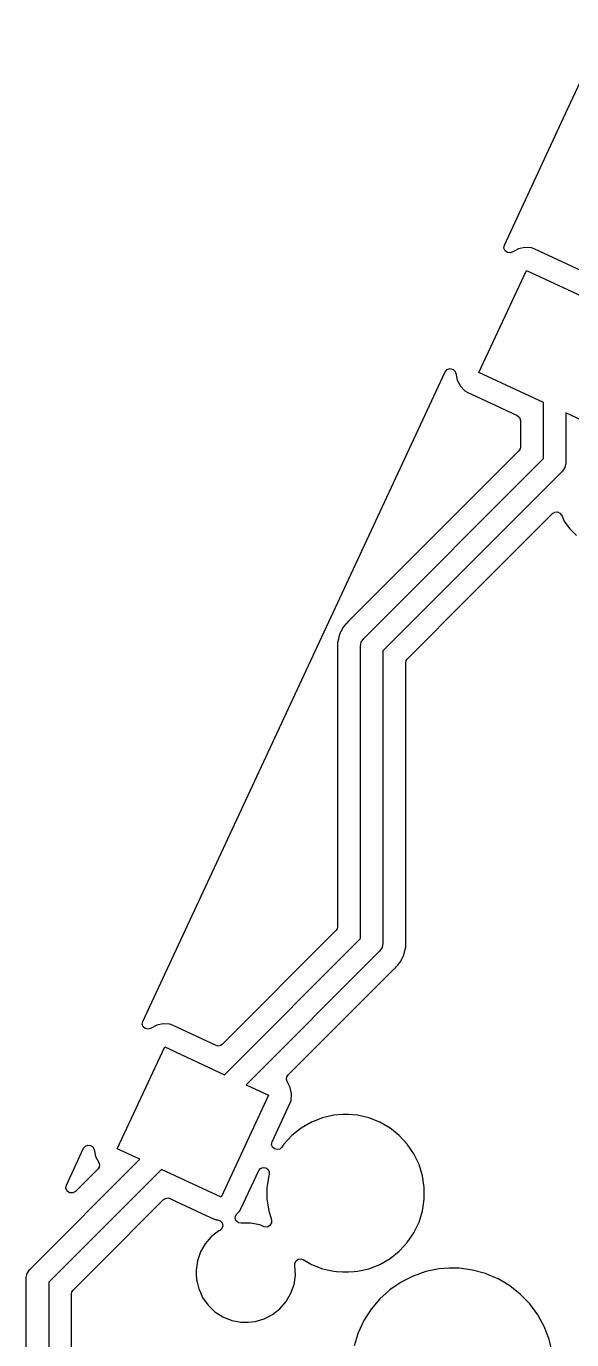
# Model space of a CAD drawing. Extents: x 15 to 269, y -160 to -43.
# Drawn here: x 25.93 to 38.07, y -75.64 to -46.43 of the extents above; entities that cross this region are included whole.
import ezdxf

# ---------------------------------------------------------------- set-up
doc = ezdxf.new("R2010")
doc.units = 0
doc.layers.add('BLACK', color=7, linetype='CONTINUOUS')

msp = doc.modelspace()

# ---------------------------------------------------------------- linework, layer by layer
at = {"layer": 'BLACK', "linetype": 'CONTINUOUS'}
for p, q in [((37.9893, -48.26), (38.8417, -46.4319)), ((36.5733, -51.2967), (37.9893, -48.26)), ((36.5625, -51.364), (36.5733, -51.2967)), ((36.589, -51.4268), (36.5625, -51.364)), ((36.8893, -51.3805), (36.8105, -51.4227)), ((37.0324, -51.3505), (36.8893, -51.3805)), ((36.8893, -51.3805), (36.8893, -51.3805)), ((36.8893, -51.3805), (36.8893, -51.3805)), ((37.1782, -51.3621), (37.0324, -51.3505)), ((37.2358, -51.3818), (37.1782, -51.3621)), ((38.2899, -51.8733), (37.2358, -51.3818)), ((36.6447, -51.4661), (36.589, -51.4268)), ((36.7127, -51.4701), (36.6447, -51.4661)), ((36.7425, -51.4539), (36.7127, -51.4701)), ((36.7447, -51.458), (36.7425, -51.4539)), ((36.8105, -51.4227), (36.7447, -51.458)), ((36.0084, -54.129), (37.065, -51.8632)), ((37.065, -51.8632), (38.3917, -52.4819)), ((28.5228, -68.5614), (35.2584, -54.1166)), ((35.2584, -54.1166), (35.303, -54.0651)), ((35.303, -54.0651), (35.3681, -54.045)), ((35.3681, -54.045), (35.434, -54.0623)), ((35.434, -54.0623), (35.4808, -54.1119)), ((35.4808, -54.1119), (35.4876, -54.1451)), ((35.4876, -54.1451), (35.4921, -54.1441)), ((35.4921, -54.1441), (35.5257, -54.3047)), ((35.5257, -54.3047), (35.5947, -54.4336)), ((37.4422, -54.7976), (36.0084, -54.129)), ((35.5947, -54.4336), (35.5947, -54.4336)), ((35.5947, -54.4336), (35.6973, -54.5378)), ((35.6973, -54.5378), (35.7494, -54.5693)), ((35.7494, -54.5693), (36.3699, -54.8586)), ((36.3699, -54.8586), (36.8622, -55.0882)), ((37.4422, -56.0452), (37.4422, -54.7976)), ((36.8622, -55.0882), (36.9143, -55.1339)), ((36.9143, -55.1339), (36.9337, -55.2005)), ((36.9337, -55.2005), (36.9337, -55.7832)), ((38.3195, -55.2067), (37.9422, -55.0307)), ((37.9422, -55.0307), (37.9422, -56.1488)), ((36.9337, -55.7832), (36.9243, -55.8307)), ((36.8974, -55.8709), (33.1291, -59.6392)), ((33.4432, -60.0443), (37.4422, -56.0452)), ((36.9243, -55.8307), (36.8974, -55.8709)), ((37.869, -56.3256), (33.87, -60.3246)), ((37.9232, -56.2445), (37.869, -56.3256)), ((37.869, -56.3256), (37.869, -56.3256)), ((37.9235, -56.2431), (37.9232, -56.2445)), ((37.9422, -56.1488), (37.9235, -56.2431)), ((37.9422, -56.1488), (37.9422, -56.1488)), ((37.6463, -57.2674), (37.6969, -57.2368)), ((37.6969, -57.2368), (37.756, -57.2331)), ((37.756, -57.2331), (37.81, -57.2572)), ((36.0234, -58.8903), (37.6463, -57.2674)), ((37.81, -57.2572), (37.8468, -57.3036)), ((37.8468, -57.3036), (37.8587, -57.3298)), ((37.8587, -57.3298), (37.9083, -57.4383)), ((37.9083, -57.4383), (38.0026, -57.5708)), ((38.0026, -57.5708), (38.0303, -57.6096)), ((38.0303, -57.6096), (38.1825, -57.7548)), ((35.8066, -59.1071), (36.0234, -58.8903)), ((34.4148, -60.4989), (35.8066, -59.1071)), ((32.9705, -59.8191), (32.938, -59.8889)), ((32.9812, -59.8023), (32.9705, -59.8191)), ((33.0307, -59.7433), (32.9812, -59.8023)), ((33.033, -59.7405), (33.0307, -59.7433)), ((33.0524, -59.7159), (33.033, -59.7405)), ((33.0564, -59.7119), (33.0524, -59.7159)), ((33.0637, -59.704), (33.0564, -59.7119)), ((33.0959, -59.6656), (33.0637, -59.704)), ((33.1155, -59.651), (33.0959, -59.6656)), ((33.1291, -59.6392), (33.1155, -59.651)), ((32.8612, -60.1335), (32.8592, -60.1533)), ((32.8592, -60.1533), (32.8614, -60.2303)), ((32.879, -60.0586), (32.8612, -60.1335)), ((32.8798, -60.0551), (32.879, -60.0586)), ((32.8953, -59.9797), (32.8798, -60.0551)), ((32.9019, -59.9609), (32.8953, -59.9797)), ((32.9204, -59.9239), (32.9019, -59.9609)), ((32.9364, -59.8921), (32.9204, -59.9239)), ((32.938, -59.8889), (32.9364, -59.8921)), ((33.37, -60.221), (33.389, -60.1254)), ((33.389, -60.1254), (33.4432, -60.0443)), ((33.4432, -60.0443), (33.4432, -60.0443)), ((32.8614, -60.2303), (32.8615, -60.2339)), ((32.8615, -60.2339), (32.8615, -66.4559)), ((33.37, -66.7179), (33.37, -60.221)), ((33.87, -60.3246), (33.87, -66.8215)), ((34.3785, -60.5866), (34.3879, -60.5391)), ((34.3785, -66.8086), (34.3785, -60.5866)), ((34.3879, -60.5391), (34.4148, -60.4989)), ((32.8252, -66.5436), (30.2945, -69.0743)), ((32.8521, -66.5034), (32.8252, -66.5436)), ((32.8615, -66.4559), (32.8521, -66.5034)), ((30.3409, -69.7471), (33.37, -66.7179)), ((33.87, -66.8215), (33.851, -66.9171)), ((34.3786, -66.8122), (34.3785, -66.8086)), ((34.3808, -66.888), (34.3786, -66.8122)), ((34.3788, -66.909), (34.3808, -66.8892)), ((34.3808, -66.8892), (34.3808, -66.888)), ((34.3808, -66.888), (34.3808, -66.888)), ((33.7968, -66.9983), (30.8231, -69.9719)), ((33.851, -66.9171), (33.7968, -66.9983)), ((33.7968, -66.9983), (33.7968, -66.9983)), ((34.27, -67.2224), (34.302, -67.1537)), ((34.302, -67.1537), (34.3036, -67.1505)), ((34.3036, -67.1505), (34.3376, -67.0827)), ((34.3376, -67.0827), (34.3381, -67.0816)), ((34.3376, -67.0827), (34.3376, -67.0827)), ((34.3381, -67.0816), (34.3447, -67.0628)), ((34.3447, -67.0628), (34.3449, -67.0617)), ((34.3449, -67.0617), (34.3603, -66.9873)), ((34.3449, -67.0617), (34.3449, -67.0617)), ((34.3603, -66.9873), (34.361, -66.984)), ((34.361, -66.984), (34.3785, -66.9101)), ((34.3785, -66.9101), (34.3788, -66.909)), ((34.3785, -66.9101), (34.3785, -66.9101)), ((31.7599, -69.7542), (34.1109, -67.4033)), ((34.1109, -67.4033), (34.1245, -67.3915)), ((34.1245, -67.3915), (34.1441, -67.3769)), ((34.1441, -67.3769), (34.1763, -67.3385)), ((34.1763, -67.3385), (34.1836, -67.3306)), ((34.1836, -67.3306), (34.1876, -67.3266)), ((34.1876, -67.3266), (34.207, -67.302)), ((34.207, -67.302), (34.2092, -67.2993)), ((34.2092, -67.2993), (34.258, -67.2411)), ((34.258, -67.2411), (34.2588, -67.2402)), ((34.258, -67.2411), (34.258, -67.2411)), ((34.2588, -67.2402), (34.2695, -67.2234)), ((34.2695, -67.2234), (34.27, -67.2224)), ((34.27, -67.2224), (34.27, -67.2224)), ((28.5115, -68.6217), (28.5228, -68.5614)), ((28.5304, -68.68), (28.5115, -68.6217)), ((28.9815, -68.6157), (28.8384, -68.6456)), ((29.1273, -68.6273), (28.9815, -68.6157)), ((29.1849, -68.647), (29.1273, -68.6273)), ((28.5749, -68.7222), (28.5304, -68.68)), ((28.6342, -68.7378), (28.5749, -68.7222)), ((28.6938, -68.7231), (28.6342, -68.7378)), ((28.8384, -68.6456), (28.6938, -68.7231)), ((30.1544, -69.099), (29.1849, -68.647)), ((27.9576, -71.3942), (29.0141, -69.1284)), ((29.0141, -69.1284), (30.3409, -69.7471)), ((30.2032, -69.1106), (30.1544, -69.099)), ((30.2526, -69.1019), (30.2032, -69.1106)), ((30.2945, -69.0743), (30.2526, -69.1019)), ((31.7239, -69.8501), (31.7316, -69.7982)), ((31.7316, -69.7982), (31.7599, -69.7542)), ((30.8231, -69.9719), (31.3252, -70.2061)), ((31.7383, -69.9004), (31.7239, -69.8501)), ((31.8079, -70.0304), (31.7383, -69.9004)), ((31.8376, -70.1723), (31.8079, -70.0304)), ((31.3252, -70.2061), (30.2686, -72.4718)), ((31.4048, -71.2385), (31.8066, -70.3769)), ((31.8066, -70.3769), (31.8263, -70.3192)), ((31.8263, -70.3192), (31.8379, -70.1735)), ((31.8379, -70.1735), (31.8376, -70.1723)), ((32.7784, -70.6491), (32.5226, -70.7075)), ((32.9745, -70.6344), (32.7784, -70.6491)), ((33.1055, -70.6344), (32.9745, -70.6344)), ((32.9745, -70.6344), (32.9745, -70.6344)), ((33.3016, -70.6491), (33.1055, -70.6344)), ((33.1055, -70.6344), (33.1055, -70.6344)), ((33.5574, -70.7075), (33.3016, -70.6491)), ((32.0512, -70.9345), (31.846, -71.0981)), ((32.2784, -70.8034), (32.0512, -70.9345)), ((32.5226, -70.7075), (32.2784, -70.8034)), ((33.8017, -70.8034), (33.5574, -70.7075)), ((33.8029, -70.8041), (33.8017, -70.8034)), ((33.8017, -70.8034), (33.8017, -70.8034)), ((33.8017, -70.8034), (33.8017, -70.8034)), ((34.0289, -70.9345), (33.8029, -70.8041)), ((34.0594, -70.9589), (34.0289, -70.9345)), ((34.234, -71.0981), (34.0594, -70.9589)), ((31.3934, -71.2984), (31.4048, -71.2385)), ((31.846, -71.0981), (31.6676, -71.2904)), ((34.4124, -71.2904), (34.234, -71.0981)), ((34.234, -71.0981), (34.234, -71.0981)), ((34.234, -71.0981), (34.234, -71.0981)), ((26.8241, -72.2046), (27.2075, -71.3823)), ((27.2075, -71.3823), (27.2463, -71.3349)), ((27.2463, -71.3349), (27.3032, -71.3119)), ((27.3032, -71.3119), (27.3641, -71.3189)), ((27.3641, -71.3189), (27.4142, -71.3543)), ((27.4142, -71.3543), (27.4412, -71.4093)), ((27.4412, -71.4093), (27.4748, -71.5699)), ((28.4596, -71.6283), (27.9576, -71.3942)), ((31.4119, -71.3564), (31.3934, -71.2984)), ((31.4559, -71.3987), (31.4119, -71.3564)), ((31.5146, -71.4149), (31.4559, -71.3987)), ((31.574, -71.4011), (31.5146, -71.4149)), ((31.6197, -71.3608), (31.574, -71.4011)), ((31.6676, -71.2904), (31.6197, -71.3608)), ((34.4125, -71.2904), (34.4124, -71.2904)), ((34.5602, -71.5072), (34.4125, -71.2904)), ((34.4125, -71.2904), (34.4125, -71.2904)), ((34.6741, -71.7436), (34.5602, -71.5072)), ((26.0032, -74.0847), (28.4596, -71.6283)), ((28.9419, -71.8532), (26.43, -74.365)), ((27.5228, -71.846), (27.0241, -72.3447)), ((27.4748, -71.5699), (27.5444, -71.6998)), ((27.5512, -71.802), (27.5228, -71.846)), ((27.5444, -71.6998), (27.5588, -71.7501)), ((27.5588, -71.7501), (27.5512, -71.802)), ((30.2686, -72.4718), (28.9419, -71.8532)), ((31.1054, -71.8807), (31.1443, -71.8332)), ((31.1443, -71.8332), (31.2013, -71.8102)), ((31.2013, -71.8102), (31.2623, -71.8174)), ((31.2623, -71.8174), (31.3124, -71.853)), ((31.3124, -71.853), (31.3392, -71.9083)), ((34.7514, -71.9943), (34.6741, -71.7436)), ((30.7089, -72.7308), (31.1054, -71.8807)), ((31.3286, -71.9943), (31.2961, -72.2104)), ((31.3362, -71.9696), (31.3286, -71.9943)), ((31.3392, -71.9083), (31.3362, -71.9696)), ((34.7905, -72.2537), (34.7514, -71.9943)), ((26.8134, -72.2721), (26.8241, -72.2046)), ((26.8401, -72.335), (26.8134, -72.2721)), ((26.8961, -72.3742), (26.8401, -72.335)), ((26.9643, -72.3778), (26.8961, -72.3742)), ((27.0241, -72.3447), (26.9643, -72.3778)), ((31.2961, -72.2104), (31.2895, -72.2537)), ((31.2895, -72.2537), (31.2895, -72.5161)), ((34.7905, -72.5161), (34.7905, -72.2537)), ((27.4738, -74.0403), (28.9883, -72.5259)), ((28.9883, -72.5259), (29.0302, -72.4983)), ((29.0302, -72.4983), (29.0796, -72.4896)), ((29.0796, -72.4896), (29.1284, -72.5012)), ((29.1284, -72.5012), (29.8415, -72.8337)), ((30.6774, -72.783), (30.7089, -72.7308)), ((31.2895, -72.5161), (31.3286, -72.7755)), ((34.7514, -72.7755), (34.7905, -72.5161)), ((29.8415, -72.8337), (30.0978, -72.9532)), ((30.0978, -72.9532), (30.1555, -72.9729)), ((30.1555, -72.9729), (30.1897, -72.9757)), ((30.1897, -72.9757), (30.2496, -72.9967)), ((30.2496, -72.9967), (30.2912, -73.0446)), ((30.5833, -72.9533), (30.5866, -72.893)), ((30.6088, -73.008), (30.5833, -72.9533)), ((30.5866, -72.893), (30.618, -72.8414)), ((30.6571, -73.0442), (30.6088, -73.008)), ((30.618, -72.8414), (30.6774, -72.783)), ((31.3286, -72.7755), (31.3904, -72.9757)), ((31.3904, -72.9757), (31.3906, -72.9765)), ((31.3906, -72.9765), (31.3918, -73.0453)), ((34.6741, -73.0263), (34.7514, -72.7755)), ((30.2174, -73.2194), (30.0533, -73.3485)), ((30.2367, -73.2095), (30.2174, -73.2194)), ((30.2838, -73.167), (30.2367, -73.2095)), ((30.3037, -73.1067), (30.2838, -73.167)), ((30.2912, -73.0446), (30.3037, -73.1067)), ((30.7168, -73.0532), (30.6571, -73.0442)), ((30.7631, -73.0488), (30.7168, -73.0532)), ((30.9207, -73.0488), (30.7631, -73.0488)), ((31.1273, -73.0886), (30.9207, -73.0488)), ((30.9207, -73.0488), (30.9207, -73.0488)), ((31.1933, -73.1151), (31.1273, -73.0886)), ((31.1273, -73.0886), (31.1273, -73.0886)), ((31.1273, -73.0886), (31.1273, -73.0886)), ((31.226, -73.1282), (31.1933, -73.1151)), ((31.2946, -73.135), (31.226, -73.1282)), ((31.3562, -73.1042), (31.2946, -73.135)), ((31.3918, -73.0453), (31.3562, -73.1042)), ((34.4125, -73.4794), (34.5602, -73.2626)), ((34.5602, -73.2626), (34.6741, -73.0263)), ((29.9143, -73.5084), (29.8091, -73.6906)), ((30.041, -73.3622), (29.9143, -73.5084)), ((30.052, -73.3495), (30.041, -73.3622)), ((30.0533, -73.3485), (30.052, -73.3495)), ((34.234, -73.6717), (34.3456, -73.5515)), ((34.3456, -73.5515), (34.4124, -73.4794)), ((34.4124, -73.4794), (34.4125, -73.4794)), ((34.4125, -73.4794), (34.4125, -73.4794)), ((29.7403, -73.8894), (29.7111, -74.0928)), ((29.8091, -73.6906), (29.7403, -73.8894)), ((31.9114, -73.9395), (31.9369, -73.8881)), ((31.9369, -73.8881), (31.9828, -73.8538)), ((31.9828, -73.8538), (32.0393, -73.8437)), ((32.0393, -73.8437), (32.0942, -73.8601)), ((32.0942, -73.8601), (32.2784, -73.9665)), ((33.8017, -73.9665), (34.0289, -73.8353)), ((34.0289, -73.8353), (34.234, -73.6717)), ((25.93, -74.2615), (25.949, -74.1658)), ((25.949, -74.1658), (26.0032, -74.0847)), ((26.0032, -74.0847), (26.0032, -74.0847)), ((26.9748, -74.5393), (27.4738, -74.0403)), ((29.7111, -74.0928), (29.7104, -74.0976)), ((29.7104, -74.0976), (29.7141, -74.1755)), ((29.7141, -74.1755), (29.7204, -74.3077)), ((31.9107, -73.9928), (31.9101, -73.9809)), ((31.9101, -73.9809), (31.9116, -73.9809)), ((31.9207, -74.2029), (31.9107, -73.9928)), ((31.9107, -73.9928), (31.9107, -73.9928)), ((31.9116, -73.9809), (31.9114, -73.9395)), ((32.2784, -73.9665), (32.4393, -74.0297)), ((32.4393, -74.0297), (32.5055, -74.0556)), ((32.5055, -74.0556), (32.5226, -74.0623)), ((32.5226, -74.0623), (32.7784, -74.1207)), ((32.7784, -74.1207), (32.8344, -74.1249)), ((32.8344, -74.1249), (32.9745, -74.1354)), ((32.9745, -74.1354), (32.9745, -74.1354)), ((32.9745, -74.1354), (33.1055, -74.1354)), ((33.1055, -74.1354), (33.2281, -74.1262)), ((33.1055, -74.1354), (33.1055, -74.1354)), ((33.2281, -74.1262), (33.3017, -74.1207)), ((33.3017, -74.1207), (33.5574, -74.0623)), ((33.5574, -74.0623), (33.8017, -73.9665)), ((34.8253, -74.1276), (34.5414, -74.2262)), ((35.1198, -74.0678), (34.8253, -74.1276)), ((35.3446, -74.0527), (35.1198, -74.0678)), ((35.5698, -74.0527), (35.3446, -74.0527)), ((35.3446, -74.0527), (35.3446, -74.0527)), ((35.8677, -74.0928), (35.5698, -74.0527)), ((36.1575, -74.1722), (35.8677, -74.0928)), ((35.8677, -74.0928), (35.8677, -74.0928)), ((35.8677, -74.0928), (35.8677, -74.0928)), ((36.253, -74.2127), (36.1575, -74.1722)), ((25.93, -83.3722), (25.93, -74.2615)), ((26.43, -74.365), (26.43, -83.4758)), ((29.7204, -74.3077), (29.733, -74.3597)), ((29.733, -74.3597), (29.77, -74.5121)), ((31.822, -74.6098), (31.8908, -74.4111)), ((31.8908, -74.4111), (31.9207, -74.2029)), ((34.2733, -74.3617), (34.0255, -74.5318)), ((34.5414, -74.2262), (34.2733, -74.3617)), ((36.4341, -74.2895), (36.253, -74.2127)), ((36.5617, -74.3651), (36.4341, -74.2895)), ((36.6927, -74.4426), (36.5617, -74.3651)), ((36.9262, -74.627), (36.6927, -74.4426)), ((26.9385, -74.627), (26.9479, -74.5796)), ((26.9385, -76.3723), (26.9385, -74.627)), ((26.9479, -74.5796), (26.9748, -74.5393)), ((29.77, -74.5121), (29.8078, -74.5949)), ((29.8078, -74.5949), (29.8574, -74.7034)), ((29.8574, -74.7034), (29.9545, -74.8398)), ((31.7168, -74.792), (31.822, -74.6098)), ((33.8027, -74.7333), (33.6087, -74.9628)), ((34.0255, -74.5318), (33.8027, -74.7333)), ((36.9285, -74.6288), (36.9262, -74.627)), ((37.1374, -74.8448), (36.9285, -74.6288)), ((29.9545, -74.8398), (29.9794, -74.8748)), ((29.9794, -74.8748), (30.1316, -75.0199)), ((30.1316, -75.0199), (30.1316, -75.0199)), ((30.1316, -75.0199), (30.1316, -75.0199)), ((30.1316, -75.0199), (30.3086, -75.1336)), ((31.4137, -75.081), (31.5791, -74.951)), ((31.5791, -74.951), (31.7168, -74.792)), ((33.6087, -74.9628), (33.447, -75.2161)), ((37.3156, -75.0867), (37.1374, -74.8448)), ((30.3086, -75.1336), (30.3086, -75.1336)), ((30.3086, -75.1336), (30.5038, -75.2118)), ((30.5038, -75.2118), (30.6326, -75.2366)), ((30.6326, -75.2366), (30.7104, -75.2516)), ((30.7104, -75.2516), (30.7104, -75.2516)), ((30.7104, -75.2516), (30.868, -75.2516)), ((30.868, -75.2516), (31.0249, -75.2366)), ((30.868, -75.2516), (30.868, -75.2516)), ((31.0249, -75.2366), (31.2268, -75.1774)), ((31.2268, -75.1774), (31.4137, -75.081)), ((33.447, -75.2161), (33.3205, -75.4887)), ((37.458, -75.3465), (37.3156, -75.0867)), ((37.46, -75.3503), (37.458, -75.3465)), ((37.5626, -75.6167), (37.46, -75.3503)), ((33.3136, -75.5107), (33.2315, -75.7757)), ((33.3205, -75.4887), (33.3136, -75.5107)), ((33.3205, -75.4887), (33.3205, -75.4887)), ((37.568, -75.6307), (37.5626, -75.6167)), ((37.6377, -75.923), (37.568, -75.6307))]:
    msp.add_line(p, q, dxfattribs=at)

doc.saveas('drawing.dxf')
